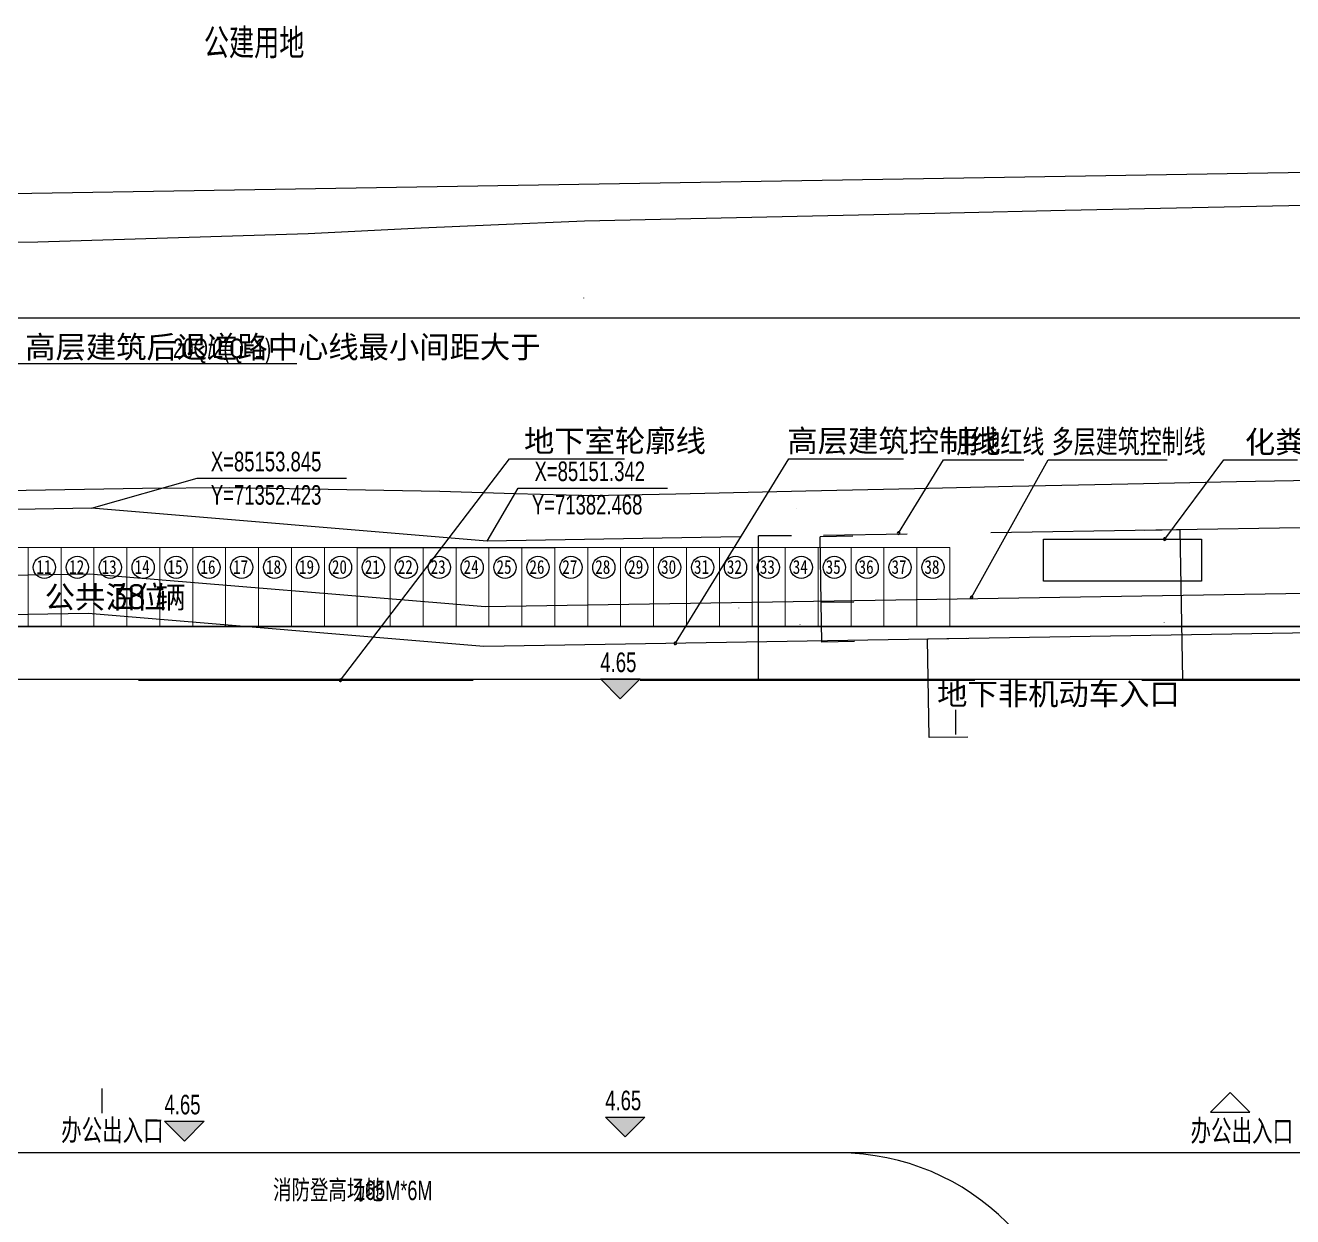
# Model space of a CAD drawing. Header units: metres. Extents: x 71066629 to 71646772, y 84793253 to 85208804.
# Drawn here: x 71347390 to 71443636, y 85100023 to 85190524 of the extents above; entities that cross this region are included whole.
import ezdxf

# ---------------------------------------------------------------- set-up
doc = ezdxf.new("R2010")
doc.units = ezdxf.units.M
doc.header["$LTSCALE"] = 1000
doc.linetypes.add('CENTER', pattern=[50.8, 31.75, -6.35, 6.35, -6.35])
doc.linetypes.add('DASHEDX2', pattern=[38.1, 25.4, -12.7])
for name, color, linetype in [('A_N_DIM_LEAD', 3, 'CONTINUOUS'), ('A_N_PUB_TEXT', 7, 'CONTINUOUS'), ('A_SITEP_TEX_2', 7, 'CONTINUOUS'), ('DIM_COOR', 3, 'CONTINUOUS'), ('DIM_SYMB', 3, 'CONTINUOUS'), ('G-ANNO-DIMS', 3, 'CONTINUOUS'), ('G-ANNO-LEVL', 3, 'CONTINUOUS'), ('G-ANNO-TEXT', 7, 'CONTINUOUS'), ('G-BLDG-HIGH', 1, 'CONTINUOUS'), ('G-BLDG-MULT', 1, 'CONTINUOUS'), ('G-BSMT-OTLN', 5, 'DASHEDX2'), ('G-FRIE-FLWL', 6, 'CONTINUOUS'), ('G-PLTG', 105, 'CONTINUOUS'), ('G-SDWK', 157, 'CONTINUOUS'), ('G-SITE-PROP', 1, 'CONTINUOUS'), ('G-STRU', 134, 'CONTINUOUS'), ('G_DRIV_ROAD', 145, 'CONTINUOUS'), ('G_N_PUB_TEXT', 7, 'CONTINUOUS'), ('PUB_DIM', 3, 'CONTINUOUS'), ('PUB_TEXT', 7, 'CONTINUOUS')]:
    doc.layers.add(name, color=color, linetype=linetype)
doc.layers.add('G-PARG', color=35, linetype='CONTINUOUS', lineweight=13)
doc.layers.add('G-ROAD-园区', color=175, linetype='CONTINUOUS', lineweight=13)
doc.styles.add('_TCH_DIM', font='_TCH_DIM')
doc.styles.add('GAD A', font='GAD A')
doc.styles.get("Standard").update_dxf_attribs({"font": 'STANDARD'})
doc.styles.add('黑体', font='黑体')
doc.dimstyles.get("Standard").update_dxf_attribs({"dimtxt": 2, "dimasz": 1, "dimexe": 0.18, "dimexo": 0.0625, "dimgap": 1, "dimtad": 0, "dimtoh": 1, "dimdec": 1, "dimzin": 0, "dimdsep": 46, "dimtxsty": 'STANDARD', "dimcen": 0.09, "dimadec": 0, "dimazin": 0, "dimtfac": 1, "dimtdec": 4, "dimtofl": 0, "dimtmove": 0, "dimatfit": 3, "dimtolj": 1, "dimtzin": 0, "dimarcsym": 0})

# ---------------------------------------------------------------- blocks, each defined once
blk = doc.blocks.new('*D59')
at = {"layer": 'PUB_DIM', "color": 0, "linetype": 'ByBlock', "lineweight": -2}
for p, q in [((71405569, 85151748), (71403067, 85151748)), ((71403068, 85140779), (71403068, 85151748)), ((71405569, 85140779), (71403067, 85140779))]:
    blk.add_line(p, q, dxfattribs=at)
for points in [[(71403068, 85151748), (71403068, 85151747), (71403067, 85151747)], [(71403068, 85140779), (71403067, 85140780), (71403068, 85140780)]]:
    blk.add_solid(points, dxfattribs=at)
at = {"layer": 'PUB_DIM', "color": 0, "linetype": 'CONTINUOUS', "lineweight": -2, "insert": (71401568, 85146264), "char_height": 2, "width": 8.89, "attachment_point": 5, "rotation": 270}
blk.add_mtext('10969.2', dxfattribs=at)
blk = doc.blocks.new('*D113')
at = {"layer": 'G-ANNO-DIMS', "color": 0, "linetype": 'ByBlock', "lineweight": -2}
for p, q in [((71320791, 85131924), (71320791, 85168310)), ((71320791, 85168310), (71458791, 85168310)), ((71458791, 85131924), (71458791, 85168310))]:
    blk.add_line(p, q, dxfattribs=at)
for points in [[(71320791, 85168310), (71320792, 85168310), (71320792, 85168309)], [(71458791, 85168310), (71458790, 85168309), (71458790, 85168310)]]:
    blk.add_solid(points, dxfattribs=at)
at = {"layer": 'G-ANNO-DIMS', "color": 0, "linetype": 'CONTINUOUS', "lineweight": -2, "insert": (71389791, 85169810), "char_height": 2, "width": 7.33, "attachment_point": 5}
blk.add_mtext('138.00', dxfattribs=at)
blk = doc.blocks.new('*D117')
at = {"layer": 'G-ANNO-DIMS', "color": 0, "linetype": 'ByBlock', "lineweight": -2}
for p, q in [((71418844, 85143942), (71415907, 85143894)), ((71416031, 85136411), (71415907, 85143894)), ((71418968, 85136459), (71416031, 85136411))]:
    blk.add_line(p, q, dxfattribs=at)
for points in [[(71415907, 85143894), (71415908, 85143893), (71415907, 85143893)], [(71416031, 85136411), (71416031, 85136412), (71416031, 85136412)]]:
    blk.add_solid(points, dxfattribs=at)
at = {"layer": 'G-ANNO-DIMS', "color": 0, "linetype": 'CONTINUOUS', "lineweight": -2, "insert": (71417469, 85140177), "char_height": 2, "width": 4.89, "attachment_point": 5, "rotation": 270.94754}
blk.add_mtext('7.48', dxfattribs=at)
blk = doc.blocks.new('*D122')
at = {"layer": 'G-ANNO-DIMS', "color": 0, "linetype": 'ByBlock', "lineweight": -2}
for p, q in [((71432371, 85152167), (71435105, 85152212)), ((71435294, 85140825), (71435105, 85152212)), ((71432559, 85140779), (71435294, 85140825))]:
    blk.add_line(p, q, dxfattribs=at)
for points in [[(71435105, 85152212), (71435105, 85152211), (71435105, 85152211)], [(71435294, 85140825), (71435293, 85140826), (71435294, 85140826)]]:
    blk.add_solid(points, dxfattribs=at)
at = {"layer": 'G-ANNO-DIMS', "color": 0, "linetype": 'CONTINUOUS', "lineweight": -2, "insert": (71433868, 85145149), "char_height": 2, "width": 5.33, "attachment_point": 5, "rotation": 270.94761}
blk.add_mtext('11.39', dxfattribs=at)
blk = doc.blocks.new('*D125')
at = {"layer": 'G-ANNO-DIMS', "color": 0, "linetype": 'ByBlock', "lineweight": -2}
for p, q in [((71410312, 85146709), (71407835, 85146668)), ((71407885, 85143669), (71407836, 85146668)), ((71410362, 85143710), (71407885, 85143669))]:
    blk.add_line(p, q, dxfattribs=at)
for points in [[(71407836, 85146668), (71407836, 85146667), (71407835, 85146667)], [(71407885, 85143669), (71407885, 85143670), (71407885, 85143670)]]:
    blk.add_solid(points, dxfattribs=at)
at = {"layer": 'G-ANNO-DIMS', "color": 0, "linetype": 'CONTINUOUS', "lineweight": -2, "insert": (71406220, 85145016), "char_height": 2, "width": 4.67, "attachment_point": 5, "rotation": 270.94761}
blk.add_mtext('3.00', dxfattribs=at)
blk = doc.blocks.new('*D126')
at = {"layer": 'G-ANNO-DIMS', "color": 0, "linetype": 'ByBlock', "lineweight": -2}
for p, q in [((71410229, 85151709), (71407753, 85151668)), ((71407836, 85146668), (71407753, 85151668)), ((71410312, 85146709), (71407835, 85146668))]:
    blk.add_line(p, q, dxfattribs=at)
for points in [[(71407753, 85151668), (71407753, 85151667), (71407753, 85151667)], [(71407836, 85146668), (71407835, 85146669), (71407836, 85146669)]]:
    blk.add_solid(points, dxfattribs=at)
at = {"layer": 'G-ANNO-DIMS', "color": 0, "linetype": 'CONTINUOUS', "lineweight": -2, "insert": (71405969, 85153786), "char_height": 2, "width": 4.67, "attachment_point": 5, "rotation": 270.94761}
blk.add_mtext('5.00', dxfattribs=at)
blk = doc.blocks.new('*D138')
at = {"layer": 'PUB_DIM', "color": 0, "linetype": 'ByBlock', "lineweight": -2}
for p, q in [((71382657, 85151345), (71382663, 85151345)), ((71382657, 85151330), (71382663, 85151330)), ((71382663, 85151330), (71382663, 85151345))]:
    blk.add_line(p, q, dxfattribs=at)
for points in [[(71382663, 85151345), (71382663, 85151344), (71382663, 85151344)], [(71382663, 85151330), (71382663, 85151331), (71382663, 85151331)]]:
    blk.add_solid(points, dxfattribs=at)
at = {"layer": 'PUB_DIM', "color": 0, "linetype": 'CONTINUOUS', "lineweight": -2, "insert": (71382661, 85151337), "char_height": 2, "width": 3.78, "attachment_point": 5, "rotation": 90}
blk.add_mtext('15.1', dxfattribs=at)

msp = doc.modelspace()

# ---------------------------------------------------------------- hatches: boundary and pattern name
at = {"layer": 'G-ANNO-LEVL'}
for points in [[(71392569.8, 85139369.47), (71391069.8, 85140869.47), (71394069.8, 85140869.47)], [(71392938.71, 85106083.29), (71391438.71, 85107583.29), (71394438.71, 85107583.29)], [(71359469.07, 85105768.93), (71357969.07, 85107268.93), (71360969.07, 85107268.93)]]:
    msp.add_hatch(color=256, dxfattribs=at).paths.add_polyline_path(points, flags=0)
at = {"layer": 'G-FRIE-FLWL'}
h = msp.add_hatch(dxfattribs=at)
h.set_pattern_fill('AR-HBONE', color=256, scale=1000, style=0)
h.set_pattern_definition([])
edge = h.paths.add_edge_path(flags=0)
edge.add_line((71320791.48, 85104859.35), (71320791.48, 85098859.35))
edge.add_line((71320791.48, 85098859.35), (71409191.49, 85098859.33))
edge.add_arc((71409191.48, 85086859.33), 12000, 0.0000049, 89.9999879, ccw=False)
edge.add_line((71421191.49, 85086859.33), (71421191.49, 85029459.32))
edge.add_line((71421191.49, 85029459.32), (71427191.49, 85029459.32))
edge.add_line((71427191.49, 85029459.32), (71427191.49, 85086859.33))
edge.add_arc((71409191.48, 85086859.33), 18000, 360, 89.9999808)
edge.add_line((71409191.49, 85104859.33), (71320791.48, 85104859.35))
at = {"layer": 'G-PLTG'}
h = msp.add_hatch(dxfattribs=at)
h.set_pattern_fill('CROSS', color=256, scale=500, style=0)
h.set_pattern_definition([])
h.paths.add_polyline_path([(71436709.07, 85148294.32), (71436709.07, 85151494.32), (71424709.07, 85151494.32), (71424709.07, 85148294.32)], flags=0)
edge = h.paths.add_edge_path(flags=0)
edge.add_line((71417597.72, 85150845.85), (71417597.72, 85144845.85))
edge.add_line((71417597.72, 85144845.85), (71449791.2, 85144845.85))
edge.add_arc((71449791.62, 85128845.85), 16000, 8.7452651, 90.0015266, ccw=False)
edge.add_line((71465605.61, 85131278.51), (71465872.17, 85131319.52))
edge.add_line((71465872.17, 85131319.52), (71467872.17, 85131319.52))
edge.add_line((71467872.17, 85131319.52), (71467637.36, 85140276.82))
edge.add_arc((71452516.54, 85137035.08), 15464.41, 12.1004067, 90.2139153)
edge.add_line((71452458.8, 85152499.39), (71410019.46, 85151489.49))
edge.add_line((71410019.46, 85151489.49), (71410097.77, 85144845.85))
edge.add_line((71410097.77, 85144845.85), (71410097.77, 85150845.85))
edge.add_line((71410097.77, 85150845.85), (71417597.72, 85150845.85))
h = msp.add_hatch(dxfattribs=at)
h.set_pattern_fill('CROSS', color=256, scale=500, style=0)
h.set_pattern_definition([])
h.paths.add_polyline_path([(71436709.07, 85151494.32), (71424709.07, 85151494.32), (71424709.07, 85148294.32), (71436709.07, 85148294.32)], flags=0)

# ---------------------------------------------------------------- linework, layer by layer
at = {"layer": 'A_N_DIM_LEAD'}
for p, q in [((71371321, 85140779.34), (71384165.48, 85157589.18)), ((71384165.48, 85157589.18), (71392898.92, 85157589.18)), ((71396754.76, 85143577), (71405365.03, 85157589.18)), ((71405365.03, 85157589.18), (71414089.31, 85157589.18)), ((71433921.33, 85151494.32), (71438415.94, 85157504.61)), ((71438415.94, 85157504.61), (71443993.08, 85157504.61))]:
    msp.add_line(p, q, dxfattribs=at)
for points in [[(71433861.44, 85151414.23, 1), (71433981.21, 85151574.4, 1)], [(71396702.4, 85143491.8, 1), (71396807.11, 85143662.2, 1)], [(71371260.29, 85140699.88, 1), (71371381.72, 85140858.8, 1)]]:
    msp.add_lwpolyline(points, format="xyb", close=True, dxfattribs=at)
at = {"layer": 'A_SITEP_TEX_2'}
for points in [[(71418025.06, 85138515.36), (71418025.06, 85136643.34)], [(71353213.26, 85107895.31), (71353213.26, 85109767.33)]]:
    msp.add_lwpolyline(points, dxfattribs=at)
at = {"layer": 'DIM_COOR', "color": 3}
for p, q in [((71352422.79, 85153845.21), (71360447.46, 85156119.96)), ((71360447.46, 85156119.96), (71371777.46, 85156119.96)), ((71382468.1, 85151341.9), (71384827.77, 85155376.81)), ((71384827.77, 85155376.81), (71396157.77, 85155376.81))]:
    msp.add_line(p, q, dxfattribs=at)
at = {"layer": 'DIM_SYMB'}
msp.add_lwpolyline([(71367997.07, 85164818.73), (71326871.64, 85164818.73), (71317660.43, 85156551.06)], dxfattribs=at)
at = {"layer": 'G-ANNO-DIMS'}
for p, q in [((71413712.97, 85151950.67), (71417130.71, 85157504.61)), ((71417130.71, 85157504.61), (71423221.47, 85157504.61)), ((71419252.24, 85147071.22), (71425055.87, 85157504.61)), ((71425055.87, 85157504.61), (71434110.07, 85157504.61))]:
    msp.add_line(p, q, dxfattribs=at)
for points in [[(71413660.56, 85151865.51, 1), (71413765.38, 85152035.84, 1)], [(71419203.63, 85146983.83, 1), (71419300.85, 85147158.61, 1)]]:
    msp.add_lwpolyline(points, format="xyb", close=True, dxfattribs=at)
at = {"layer": 'G-ANNO-LEVL'}
for p, q in [((71392569.8, 85139369.47), (71391069.8, 85140869.47)), ((71391069.8, 85140869.47), (71394069.8, 85140869.47)), ((71392569.8, 85139369.47), (71394069.8, 85140869.47)), ((71392938.71, 85106083.29), (71391438.71, 85107583.29)), ((71391438.71, 85107583.29), (71394438.71, 85107583.29)), ((71392938.71, 85106083.29), (71394438.71, 85107583.29)), ((71359469.07, 85105768.93), (71357969.07, 85107268.93)), ((71357969.07, 85107268.93), (71360969.07, 85107268.93)), ((71359469.07, 85105768.93), (71360969.07, 85107268.93))]:
    msp.add_line(p, q, dxfattribs=at)
at = {"layer": 'G-ANNO-LEVL', "color": 2}
for p, q in [((71438895.75, 85109448.39), (71437395.75, 85107948.39)), ((71438895.75, 85109448.39), (71440395.75, 85107948.39)), ((71437395.75, 85107948.39), (71440395.75, 85107948.39))]:
    msp.add_line(p, q, dxfattribs=at)
at = {"layer": 'G-ANNO-TEXT'}
for centre in [(71348838.68, 85149348.53), (71351338.61, 85149348.34), (71353838.61, 85149348.32), (71356338.61, 85149348.29), (71358838.61, 85149348.45), (71361338.61, 85149348.41), (71363822.99, 85149348.38), (71366322.99, 85149348.35), (71368822.99, 85149348.32), (71371322.99, 85149346.89), (71373822.99, 85149346.86), (71376322.99, 85149348.26), (71378822.99, 85149346.8), (71381322.99, 85149346.78), (71383822.99, 85149346.74), (71386322.99, 85149346.72), (71388822.99, 85149348.14), (71391322.99, 85149348.11), (71393822.99, 85149348.39), (71396322.99, 85149348.07), (71398822.99, 85149348.04), (71401322.99, 85149348.32), (71403822.99, 85149347.99), (71406322.99, 85149347.97), (71408822.99, 85149347.95), (71411322.99, 85149347.91), (71413822.99, 85149347.89), (71416322.99, 85149347.86)]:
    msp.add_circle(centre, 843.02, dxfattribs=at)
at = {"layer": 'G-BLDG-HIGH', "linetype": 'CONTINUOUS'}
msp.add_lwpolyline([(71462839.79, 85021695.53), (71461182.09, 85083015.63), (71459737.8, 85136451.2), (71451290.33, 85144478.98), (71382201.51, 85143336.3), (71352156.11, 85145839.72), (71193465.88, 85143214.91), (71162866.82, 85142708.81), (71154744.84, 85134577.12), (71153394.63, 85065440.88), (71149809.24, 85035505.08), (71149243.6, 85006542.61)], dxfattribs=at)
at = {"layer": 'G-BLDG-MULT', "linetype": 'CONTINUOUS'}
msp.add_lwpolyline([(71161602.71, 85145688.31), (71151769.04, 85135842.89), (71150398.17, 85065649.06), (71146812.78, 85035713.27), (71146233.69, 85006062.39), (71245759.11, 85021940.94), (71249143.57, 85022434.24), (71251367.84, 85022708.3), (71253589.58, 85022942.62), (71255814.99, 85023138.19), (71258043.51, 85023294.68), (71260274.45, 85023412.62), (71262507, 85023491.24), (71264740.77, 85023531.18), (71266961.7, 85023531.8), (71370294.91, 85022668.88), (71465841.79, 85021663.95), (71464181.04, 85083096.7), (71462703.26, 85137771.71), (71452467.57, 85147498.86), (71382301.56, 85146338.36), (71352256.15, 85148841.78), (71193416.31, 85146214.5)], close=True, dxfattribs=at)
at = {"layer": 'G-BSMT-OTLN'}
msp.add_lwpolyline([(71157191.58, 85140759.55), (71157191.58, 85135259.55), (71153991.58, 85135259.55), (71153991.58, 85005669.52), (71165691.58, 85007522.62), (71165691.58, 85013394.92), (71238076.46, 85024859.55), (71460791.58, 85024859.55), (71460791.58, 85127259.55), (71457591.58, 85127259.55), (71457591.58, 85140759.55)], close=True, dxfattribs=at)
at = {"layer": 'G-FRIE-FLWL', "linetype": 'CONTINUOUS'}
for p, q in [((71242858.15, 85144845.85), (71449791.6, 85144845.85)), ((71229720.87, 85140845.85), (71449791.6, 85140845.85)), ((71449791.59, 85104859.33), (71320791.48, 85104859.35))]:
    msp.add_line(p, q, dxfattribs=at)
msp.add_lwpolyline([(71320791.48, 85104859.35), (71320791.48, 85098859.35), (71409191.49, 85098859.33, -0.41421348), (71421191.49, 85086859.33), (71421191.49, 85029459.32), (71427191.49, 85029459.32), (71427191.49, 85086859.33, 0.41421346), (71409191.49, 85104859.33), (71320791.48, 85104859.35)], format="xyb", dxfattribs=at)
at = {"layer": 'G-PARG'}
for points in [[(71345097.71, 85144845.26), (71345097.77, 85150845.26), (71347597.77, 85150845.24), (71347597.71, 85144845.24), (71345097.71, 85144845.26)], [(71347597.71, 85144845.24), (71347597.77, 85150845.24), (71350097.77, 85150845.21), (71350097.71, 85144845.21), (71347597.71, 85144845.24)], [(71350097.71, 85144845.2), (71350097.77, 85150845.2), (71352597.77, 85150845.18), (71352597.71, 85144845.18), (71350097.71, 85144845.2)], [(71352597.71, 85144845.18), (71352597.77, 85150845.18), (71355097.77, 85150845.16), (71355097.71, 85144845.16), (71352597.71, 85144845.18)], [(71355097.71, 85144845.14), (71355097.77, 85150845.14), (71357597.77, 85150845.12), (71357597.71, 85144845.12), (71355097.71, 85144845.14)], [(71357597.71, 85144845.3), (71357597.77, 85150845.3), (71360097.77, 85150845.27), (71360097.71, 85144845.27), (71357597.71, 85144845.3)], [(71360097.71, 85144845.26), (71360097.77, 85150845.26), (71362597.77, 85150845.24), (71362597.71, 85144845.24), (71360097.71, 85144845.26)], [(71362597.71, 85144845.24), (71362597.77, 85150845.24), (71365097.77, 85150845.21), (71365097.71, 85144845.21), (71362597.71, 85144845.24)], [(71365097.71, 85144845.2), (71365097.77, 85150845.2), (71367597.77, 85150845.18), (71367597.71, 85144845.18), (71365097.71, 85144845.2)], [(71367597.71, 85144845.18), (71367597.77, 85150845.18), (71370097.77, 85150845.16), (71370097.71, 85144845.16), (71367597.71, 85144845.18)], [(71370097.71, 85144845.14), (71370097.77, 85150845.14), (71372597.77, 85150845.12), (71372597.71, 85144845.12), (71370097.71, 85144845.14)], [(71372597.71, 85144843.72), (71372597.77, 85150843.72), (71375097.77, 85150843.7), (71375097.71, 85144843.7), (71372597.71, 85144843.72)], [(71375097.71, 85144843.69), (71375097.77, 85150843.69), (71377597.77, 85150843.66), (71377597.71, 85144843.66), (71375097.71, 85144843.69)], [(71377597.71, 85144843.66), (71377597.77, 85150843.66), (71380097.77, 85150843.64), (71380097.71, 85144843.64), (71377597.71, 85144843.66)], [(71380097.71, 85144843.63), (71380097.77, 85150843.63), (71382597.77, 85150843.6), (71382597.71, 85144843.6), (71380097.71, 85144843.63)], [(71382597.71, 85144843.6), (71382597.77, 85150843.6), (71385097.77, 85150843.58), (71385097.71, 85144843.58), (71382597.71, 85144843.6)], [(71385097.71, 85144843.57), (71385097.77, 85150843.57), (71387597.77, 85150843.54), (71387597.71, 85144843.54), (71385097.71, 85144843.57)], [(71387597.71, 85144845.3), (71387597.77, 85150845.3), (71390097.77, 85150845.27), (71390097.71, 85144845.27), (71387597.71, 85144845.3)], [(71390097.71, 85144845.26), (71390097.77, 85150845.26), (71392597.77, 85150845.24), (71392597.71, 85144845.24), (71390097.71, 85144845.26)], [(71392597.71, 85144845.24), (71392597.77, 85150845.24), (71395097.77, 85150845.21), (71395097.71, 85144845.21), (71392597.71, 85144845.24)], [(71395097.71, 85144845.2), (71395097.77, 85150845.2), (71397597.77, 85150845.18), (71397597.71, 85144845.18), (71395097.71, 85144845.2)], [(71397597.71, 85144845.2), (71397597.77, 85150845.2), (71400097.77, 85150845.18), (71400097.71, 85144845.18), (71397597.71, 85144845.2)], [(71400097.71, 85144845.17), (71400097.77, 85150845.17), (71402597.77, 85150845.14), (71402597.72, 85144845.14), (71400097.71, 85144845.17)], [(71402597.72, 85144845.14), (71402597.77, 85150845.14), (71405097.77, 85150845.12), (71405097.72, 85144845.12), (71402597.72, 85144845.14)], [(71405097.72, 85144845.11), (71405097.77, 85150845.11), (71407597.77, 85150845.08), (71407597.72, 85144845.08), (71405097.72, 85144845.11)], [(71407597.72, 85144845.11), (71407597.77, 85150845.11), (71410097.77, 85150845.08), (71410097.72, 85144845.08), (71407597.72, 85144845.11)], [(71410097.72, 85144845.06), (71410097.77, 85150845.06), (71412597.77, 85150845.04), (71412597.72, 85144845.04), (71410097.72, 85144845.06)], [(71412597.72, 85144845.02), (71412597.77, 85150845.02), (71415097.77, 85150845), (71415097.72, 85144845), (71412597.72, 85144845.02)], [(71415097.72, 85144845.02), (71415097.77, 85150845.02), (71417597.77, 85150845), (71417597.72, 85144845), (71415097.72, 85144845.02)]]:
    msp.add_lwpolyline(points, dxfattribs=at)
at = {"layer": 'G-ROAD-园区'}
for p, q in [((71410097.77, 85150845.85), (71245097.71, 85150845.85)), ((71410097.77, 85150845.06), (71410097.77, 85144845.06)), ((71417597.77, 85150844.98), (71417597.77, 85144844.98))]:
    msp.add_line(p, q, dxfattribs=at)
at = {"layer": 'G-SDWK'}
for p, q in [((71431116.47, 85155678.12), (71422360.6, 85155482.81)), ((71439379.6, 85155843.58), (71431116.47, 85155678.12)), ((71445148, 85155946), (71439379.6, 85155843.58)), ((71356293.34, 85155341.5), (71345977.37, 85155154.56)), ((71362894.29, 85155383.04), (71356293.34, 85155341.5)), ((71368973.54, 85155281.86), (71362894.29, 85155383.04)), ((71378863.95, 85155104.19), (71368973.54, 85155281.86)), ((71384573, 85154939), (71378863.95, 85155104.19)), ((71390409, 85154771), (71384573, 85154939)), ((71396794.16, 85154913.27), (71390409, 85154771)), ((71406663.15, 85155133.17), (71396794.16, 85154913.27)), ((71414924.45, 85155317.24), (71406663.15, 85155133.17)), ((71422360.6, 85155482.81), (71414924.45, 85155317.24)), ((71449791.65, 85144845.85), (71240358.15, 85144845.85))]:
    msp.add_line(p, q, dxfattribs=at)
msp.add_lwpolyline([(71331141.81, 85173816.02), (71348345.2, 85174086.56), (71368877, 85174701), (71377450.96, 85175130.84), (71382733.67, 85175364.37), (71389848.32, 85175678.89), (71407179.39, 85176062.67), (71417625.08, 85176288.39), (71426368.71, 85176477.34), (71437213.36, 85176711.69), (71444566.25, 85176870.59)], dxfattribs=at)
at = {"layer": 'G-SITE-PROP', "color": 1, "linetype": 'CENTER'}
msp.add_lwpolyline([(71452458.8, 85152499.39), (71382468.2, 85151341.8), (71352422.79, 85153845.21), (71193333.62, 85151213.81), (71161520.02, 85150687.62, 0.3938687), (71146789.18, 85136488.4), (71146770.81, 85135982.42), (71145403.99, 85065996.03), (71141818.6, 85036060.24), (71141157.59, 85002214.6), (71246211.79, 85018975.22), (71249543.4, 85019460.82), (71251708.62, 85019727.6), (71253878.23, 85019956.42), (71256051.39, 85020147.4), (71258227.78, 85020300.23), (71260406.43, 85020415.41), (71262586.61, 85020492.19), (71264768.01, 85020531.19), (71266949.58, 85020531.8), (71370266.6, 85019669.01), (71469071.23, 85018629.82)], format="xyb", dxfattribs=at)
at = {"layer": 'G-STRU', "linetype": 'DASHEDX2'}
msp.add_lwpolyline([(71436709.07, 85148294.32), (71424709.07, 85148294.32), (71424709.07, 85151494.32), (71436709.07, 85151494.32)], close=True, dxfattribs=at)
at = {"layer": 'G_DRIV_ROAD'}
for points in [[(71260164.14, 85176322.39), (71447914.76, 85179428.04)], [(71260164.18, 85176322.39), (71447914.79, 85179428.04)]]:
    msp.add_lwpolyline(points, dxfattribs=at)

# ---------------------------------------------------------------- texts
at = {"layer": 'A_N_PUB_TEXT', "style": '_TCH_DIM'}
for s, p in [('地下室轮廓线', (71385262.21, 85158114.18)), ('高层建筑控制线', (71405261.12, 85158114.18)), ('化粪池', (71440005.31, 85158029.61))]:
    msp.add_text(s, height=1687.943, dxfattribs=at).set_placement(p)
at = {"layer": 'A_N_PUB_TEXT'}
for s, height, style, width, p in [('用地红线', 1750, 'GAD A', 0.7, (71418095.49, 85158029.61)), ('多层建筑控制线', 1750, 'GAD A', 0.7, (71425338.02, 85158029.61)), ('4.65', 1487.5, '_TCH_DIM', 0.705882, (71391059.8, 85141394.47)), ('4.65', 1487.5, '_TCH_DIM', 0.705882, (71391428.71, 85108108.29)), ('4.65', 1487.5, '_TCH_DIM', 0.705882, (71357959.07, 85107793.93))]:
    msp.add_text(s, height=height, dxfattribs=dict(at, style=style, width=width)).set_placement(p)
at = {"layer": 'DIM_SYMB', "color": 7, "style": '_TCH_DIM'}
msp.add_text('北侧为非居住用地、高层建筑后退道路中心线最小间距大于', height=1687.9433, dxfattribs=at).set_placement((71326655.81, 85165242.09))
at = {"layer": 'DIM_SYMB', "color": 7, "style": '_TCH_DIM', "width": 0.705882}
msp.add_text('20Q/2(Q=1)', height=1487.5, dxfattribs=at).set_placement((71358602.62, 85165242.09))
at = {"layer": 'G-ANNO-TEXT', "style": 'GAD A', "width": 0.7}
msp.add_text('公建用地', height=2000, rotation=359.8, dxfattribs=at).set_placement((71360943.11, 85188242.86))
at = {"layer": 'G-ANNO-TEXT', "style": '黑体', "width": 0.8}
for s, p in [('11', (71348230.95, 85148856.42)), ('12', (71350714.19, 85148856.23)), ('13', (71353185.43, 85148856.21)), ('14', (71355685.43, 85148856.18)), ('15', (71358185.43, 85148856.34)), ('16', (71360685.43, 85148856.3)), ('17', (71363169.81, 85148856.27)), ('18', (71365669.81, 85148856.24)), ('19', (71368169.81, 85148856.21)), ('20', (71370669.81, 85148854.78)), ('21', (71373169.81, 85148854.75)), ('22', (71375669.81, 85148856.15)), ('23', (71378169.81, 85148854.69)), ('24', (71380669.81, 85148854.67)), ('25', (71383169.81, 85148854.63)), ('26', (71385669.81, 85148854.61)), ('27', (71388169.81, 85148856.03)), ('28', (71390669.81, 85148856)), ('29', (71393169.81, 85148856.28)), ('30', (71395669.81, 85148855.96)), ('31', (71398169.81, 85148855.93)), ('32', (71400669.81, 85148856.21)), ('33', (71403169.81, 85148855.88)), ('34', (71405669.81, 85148855.86)), ('35', (71408169.81, 85148855.84)), ('36', (71410669.81, 85148855.8)), ('37', (71413169.81, 85148855.78)), ('38', (71415669.81, 85148855.75))]:
    msp.add_text(s, height=1051.477, dxfattribs=at).set_placement(p)
at = {"layer": 'G-ANNO-TEXT'}
for s, height, p in [('公共泊位', 1687.943, (71348858.6, 85146248.12)), ('38', 1750, (71353773.5, 85146248.12)), ('辆', 1687.94, (71357273.5, 85146248.12)), ('地下非机动车入口', 1687.943, (71416639.17, 85138886.77))]:
    msp.add_text(s, height=height, dxfattribs=at).set_placement(p)
at = {"layer": 'G-FRIE-FLWL', "linetype": 'CONTINUOUS', "style": 'GAD A', "width": 0.7}
for s, p in [('消防登高场地', (71366198.47, 85101341.68)), ('165M*6M', (71372426.28, 85101296.09))]:
    msp.add_text(s, height=1467.904, rotation=359.795496, dxfattribs=at).set_placement(p)
at = {"layer": 'G_N_PUB_TEXT', "style": 'GAD A', "width": 0.7}
for p in [(71350105.85, 85105794.86), (71435880.98, 85105745.07)]:
    msp.add_text('办公出入口', height=1631.004, rotation=359.7954959, dxfattribs=at).set_placement(p)
at = {"layer": 'PUB_TEXT', "color": 3, "style": '_TCH_DIM', "width": 0.705882}
for s, p in [('X=85153.845', (71361477.46, 85156644.96)), ('X=85151.342', (71386057.77, 85155901.81)), ('Y=71352.423', (71361477.46, 85154107.46)), ('Y=71382.468', (71385857.77, 85153364.31))]:
    msp.add_text(s, height=1487.5, dxfattribs=at).set_placement(p)

# ---------------------------------------------------------------- dimensions: what is measured, and where the dimension line sits
at = {"layer": 'G-ANNO-DIMS'}
for p1, p2, distance, text, picture, middle in [((71320791.49, 85131923.99), (71458791.48, 85131923.99), 36385.64, '138.00', '*D113', (71389791.48, 85169809.62)), ((71410312.04, 85146709.35), (71410229.35, 85151708.55), 2476.78, '5.00', '*D126', (71405968.61, 85153786.01)), ((71432559.39, 85140779.34), (71432371.03, 85152167.07), -2734.64, '11.39', '*D122', (71433868.41, 85145149.08)), ((71410361.65, 85143709.76), (71410312.04, 85146709.35), 2476.78, '3.00', '*D125', (71406219.99, 85145015.64)), ((71418968.08, 85136459.32), (71418844.32, 85143942.34), 2937.36, '7.48', '*D117', (71417469.03, 85140177.07))]:
    dim = msp.add_aligned_dim(p1=p1, p2=p2, distance=distance, text=text, dimstyle='Standard', dxfattribs=at)
    dim.commit()
    dim.dimension.update_dxf_attribs({"geometry": picture, "text_midpoint": middle})
at = {"layer": 'PUB_DIM', "color": 1}
dim = msp.add_aligned_dim(p1=(71382657.28, 85151329.84), p2=(71382657.28, 85151344.92), distance=-5.44, dimstyle='Standard', dxfattribs=at)
dim.commit()
dim.dimension.update_dxf_attribs({"geometry": '*D138', "text_midpoint": (71382661.22, 85151337.38)})
at = {"layer": 'PUB_DIM'}
dim = msp.add_aligned_dim(p1=(71405569.5, 85140779.34), p2=(71405569.5, 85151748.5), distance=2501.89, dimstyle='Standard', dxfattribs=at)
dim.commit()
dim.dimension.update_dxf_attribs({"geometry": '*D59', "text_midpoint": (71401567.61, 85146263.92)})

doc.saveas('drawing.dxf')
